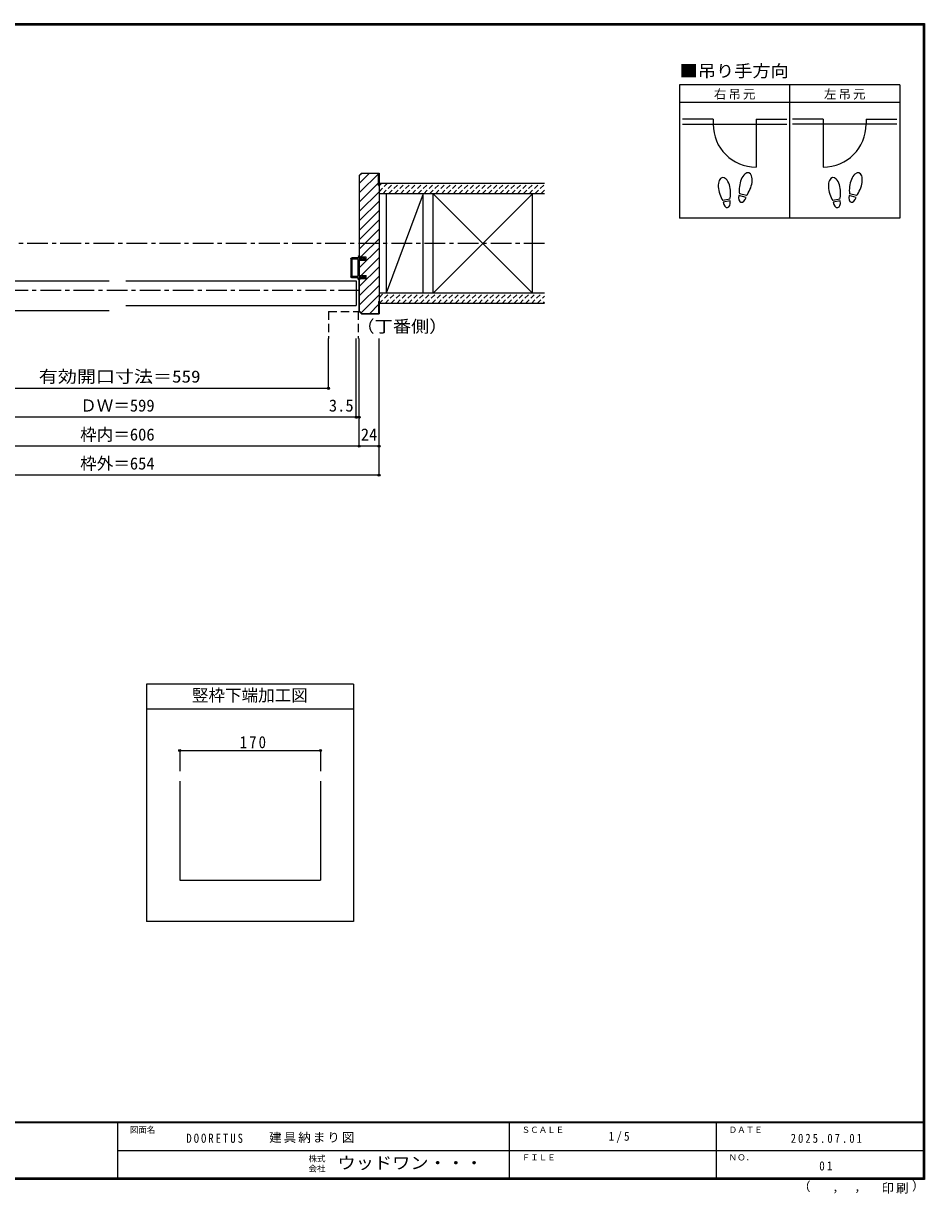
# Model space of a CAD drawing. Units: millimetres at full size, sheet at 1:5; details may follow other scales. Extents: x -973 to 977, y -718 to 696.
# Drawn here: x -112 to 977, y -718 to 696 of the extents above; entities that cross this region are included whole.
import ezdxf
from ezdxf.enums import TextEntityAlignment as Align

# ---------------------------------------------------------------- set-up
doc = ezdxf.new("R2010")
doc.units = ezdxf.units.MM
doc.header["$LTSCALE"] = 5
doc.header["$PDMODE"] = 32
doc.header["$PDSIZE"] = 2.5
for name, pattern in [('CHAIN1', [8, 5, -1, 1, -1]), ('DASHED1', [1.8, 1.2, -0.6]), ('DASHED2', [3, 2, -1])]:
    doc.linetypes.add(name, pattern=pattern)
for name, color, linetype in [('0-0_補助線', 7, 'Continuous'), ('0-1_通り芯', 4, 'CHAIN1'), ('0-3_仕上げ', 7, 'Continuous'), ('0-4_枠', 3, 'Continuous'), ('0-6_扉', 6, 'Continuous'), ('0-8_戸当り', 3, 'Continuous'), ('0-A_文字', 3, 'Continuous'), ('0-B_寸法', 4, 'Continuous'), ('0-C_ハッチ', 4, 'DASHED1'), ('F-0_補助線', 7, 'Continuous'), ('F-1_枠', 6, 'Continuous'), ('F-A_文字', 7, 'Continuous')]:
    doc.layers.add(name, color=color, linetype=linetype)
doc.styles.add('ＭＳ ゴシック', font='')
doc.styles.get('ＭＳ ゴシック').set_extended_font_data('MS Gothic')

# ---------------------------------------------------------------- blocks, each defined once
blk = doc.blocks.new('01')
at = {"layer": '0-0_補助線'}
for p, q in [((-14.5, 0.346), (-14.5, -0.449)), ((-14.3, 0.346), (-14.3, -0.449)), ((-12.045, -0.049), (-14.178, 0.444)), ((-12, 0.146), (-14.133, 0.639)), ((-11.475, 5.146), (-12.298, 4.504)), ((-12.175, 4.146), (-11.475, 4.146)), ((-12.045, -0.049), (-11.993, 0.145)), ((-11.475, 0.146), (-12, 0.146)), ((-11.475, 7.146), (-11.475, 5.146)), ((-11.475, 4.146), (-11.475, 0.146)), ((-10.68, 7.55), (-9.257, 6.508)), ((-9.375, 6.146), (-10.075, 6.146)), ((-10.075, 3.146), (-10.075, 6.146)), ((-10.075, 3.146), (-9.252, 2.504)), ((-9.375, 2.146), (-10.075, 2.146)), ((-10.075, 0.146), (-10.075, 2.146)), ((-10.075, 0.146), (10.075, 0.146)), ((10.075, 3.146), (9.252, 2.504)), ((10.68, 7.55), (9.257, 6.508)), ((9.375, 6.146), (10.075, 6.146)), ((9.375, 2.146), (10.075, 2.146)), ((10.075, 3.146), (10.075, 6.146)), ((10.075, 0.146), (10.075, 2.146)), ((11.475, 7.146), (11.475, 5.146)), ((11.475, 5.146), (12.298, 4.504)), ((12.175, 4.146), (11.475, 4.146)), ((11.475, 4.146), (11.475, 0.146)), ((11.475, 0.146), (12, 0.146)), ((12.045, -0.049), (11.993, 0.145)), ((12, 0.146), (14.133, 0.639)), ((12.045, -0.049), (14.178, 0.444)), ((14.3, 0.346), (14.3, -0.449)), ((14.5, 0.346), (14.5, -0.449)), ((-14.265, -0.741), (-12.235, -1.196)), ((-14.222, -0.546), (-12.191, -1.001)), ((-12, -1.488), (-12, -8.854)), ((-11.8, -1.488), (-11.8, -8.854)), ((-11, -9.654), (11, -9.654)), ((11, -9.854), (-11, -9.854)), ((-10.6, -1.554), (-10.6, -8.154)), ((-10.3, -1.254), (10.3, -1.254)), ((-10.3, -8.454), (10.3, -8.454)), ((10.6, -1.554), (10.6, -8.154)), ((11.8, -1.488), (11.8, -8.854)), ((12, -1.488), (12, -8.854)), ((14.222, -0.546), (12.191, -1.001)), ((14.265, -0.741), (12.235, -1.196))]:
    blk.add_line(p, q, dxfattribs=at)
for centre, radius, start, end in [((-14.2, 0.346), 0.3, 77.00048, 180), ((-14.2, 0.346), 0.1, 77.00048, 180), ((-12.175, 4.346), 0.2, 127.96957, 270), ((-10.975, 7.146), 0.5, 53.78053, 180), ((-9.375, 6.346), 0.2, 270, 53.78053), ((-9.375, 2.346), 0.2, 270, 52.03043), ((9.375, 6.346), 0.2, 126.21947, 270), ((9.375, 2.346), 0.2, 127.96957, 270), ((10.975, 7.146), 0.5, 0, 126.21947), ((12.175, 4.346), 0.2, 270, 52.03043), ((14.2, 0.346), 0.3, 0, 102.99952), ((14.2, 0.346), 0.1, 0, 102.99952), ((-14.2, -0.449), 0.3, 180, 257.3929), ((-14.2, -0.449), 0.1, 180, 257.3929), ((-12.3, -1.488), 0.3, 0, 76.0718), ((-12.3, -1.488), 0.5, 0, 76.0718), ((-11, -8.854), 1, 180, 270), ((-11, -8.854), 0.8, 180, 270), ((-10.3, -1.554), 0.3, 90, 180), ((-10.3, -8.154), 0.3, 180, 270), ((10.3, -1.554), 0.3, 0, 90), ((10.3, -8.154), 0.3, 270, 0), ((11, -8.854), 1, 270, 0), ((11, -8.854), 0.8, 270, 0), ((12.3, -1.488), 0.5, 103.9282, 180), ((12.3, -1.488), 0.3, 103.9282, 180), ((14.2, -0.449), 0.1, 282.6071, 0), ((14.2, -0.449), 0.3, 282.6071, 0)]:
    blk.add_arc(centre, radius, start, end, dxfattribs=at)

msp = doc.modelspace()

# ---------------------------------------------------------------- linework, layer by layer
at = {"layer": '0-0_補助線', "color": 4}
for p, q in [((76.869, -182.5), (246.869, -182.5)), ((76.869, -182.5), (76.869, -207.5)), ((246.869, -182.5), (246.869, -207.5))]:
    msp.add_line(p, q, dxfattribs=at)
at = {"layer": '0-0_補助線'}
for p in [(76.869, -182.5), (246.869, -182.5)]:
    msp.add_point(p, dxfattribs=at)
at = {"layer": '0-1_通り芯'}
for p, q in [((517.653, 430), (-517.347, 430)), ((293.653, 373), (-293.347, 373))]:
    msp.add_line(p, q, dxfattribs=at)
at = {"layer": '0-3_仕上げ', "color": 2}
for p, q in [((517.653, 502.5), (317.653, 502.5)), ((517.653, 490), (317.653, 490)), ((517.653, 370), (317.653, 370)), ((517.653, 357.5), (317.653, 357.5))]:
    msp.add_line(p, q, dxfattribs=at)
at = {"layer": '0-3_仕上げ', "color": 3}
for p, q in [((326.153, 490), (326.153, 370)), ((371.153, 370), (371.153, 490)), ((383.037, 370), (383.037, 490)), ((503.037, 370), (503.037, 490))]:
    msp.add_line(p, q, dxfattribs=at)
at = {"layer": '0-3_仕上げ'}
for p, q in [((371.153, 490), (326.153, 370)), ((383.037, 370), (503.037, 490)), ((383.037, 490), (503.037, 370))]:
    msp.add_line(p, q, dxfattribs=at)
at = {"layer": '0-4_枠'}
for p, q in [((296.481, 515), (293.653, 512.172)), ((293.653, 512.172), (293.653, 413.5)), ((296.689, 514.5), (294.153, 511.964)), ((294.153, 413.5), (294.153, 511.964)), ((296.481, 515), (317.653, 515)), ((317.153, 514.5), (296.689, 514.5)), ((317.153, 500), (317.153, 514.5)), ((317.653, 515), (317.653, 345)), ((317.153, 500), (317.653, 500)), ((293.653, 391.2), (293.653, 409.8)), ((293.653, 409.8), (302.153, 409.8)), ((294.153, 391.2), (294.153, 409.8)), ((293.653, 391.2), (302.153, 391.2)), ((293.653, 387.5), (302.153, 387.5)), ((293.653, 347.828), (293.653, 387.5)), ((294.153, 348.036), (294.153, 387.5)), ((302.153, 387.5), (302.153, 391.2)), ((317.153, 360), (317.153, 345.5)), ((317.153, 360), (317.653, 360)), ((296.481, 345), (293.653, 347.828)), ((296.689, 345.5), (294.153, 348.036)), ((296.481, 345), (317.653, 345)), ((296.689, 345.5), (317.153, 345.5)), ((76.869, -219.432), (76.869, -339.007)), ((246.869, -219.432), (246.869, -339.007)), ((76.869, -339.007), (246.869, -339.007))]:
    msp.add_line(p, q, dxfattribs=at)
msp.add_lwpolyline([(302.153, 409.8), (302.153, 413.5), (293.653, 413.5)], dxfattribs=at)
at = {"layer": '0-6_扉'}
for p, q in [((-289.847, 385), (-8.347, 385)), ((11.653, 385), (290.153, 385)), ((290.153, 385), (290.153, 355)), ((11.653, 355), (290.153, 355)), ((-289.847, 349), (-8.347, 349))]:
    msp.add_line(p, q, dxfattribs=at)
at = {"layer": '0-8_戸当り', "color": 2}
for p, q in [((721.239, 580.308), (684.139, 580.308)), ((721.239, 580.308), (721.239, 574.008)), ((773.039, 580.308), (810.139, 580.308)), ((773.039, 580.308), (773.039, 522.208)), ((854.239, 580.308), (817.139, 580.308)), ((854.239, 580.308), (854.239, 522.208)), ((906.039, 580.308), (943.139, 580.308)), ((906.039, 580.308), (906.039, 574.008)), ((684.139, 574.008), (810.139, 574.008)), ((943.139, 574.008), (817.139, 574.008))]:
    msp.add_line(p, q, dxfattribs=at)
at = {"layer": '0-8_戸当り'}
for p, q in [((741.457, 483.378), (732.811, 481.853)), ((741.822, 481.31), (733.175, 479.785)), ((760.924, 485.706), (752.444, 487.978)), ((761.468, 487.735), (752.987, 490.007)), ((874.457, 483.378), (865.811, 481.853)), ((874.822, 481.31), (866.175, 479.785)), ((893.924, 485.706), (885.444, 487.978)), ((894.468, 487.735), (885.987, 490.007))]:
    msp.add_line(p, q, dxfattribs=at)
at = {"layer": '0-8_戸当り', "color": 2}
for centre, start, end in [((773.039, 574.008), 180, 270), ((854.239, 574.008), 270, 0)]:
    msp.add_arc(centre, 51.8, start, end, dxfattribs=at)
at = {"layer": '0-8_戸当り'}
for centre, major_axis, ratio, start_param, end_param in [((734.795, 495.877), (-2.445, 13.867), 0.5, 4.34059143, 8.22577918), ((760.713, 501.878), (3.644, 13.601), 0.5, 4.34059143, 8.22577918), ((867.795, 495.877), (-2.445, 13.867), 0.5, 4.34059143, 8.22577918), ((893.713, 501.878), (3.644, 13.601), 0.5, 4.34059143, 8.22577918), ((760.609, 501.489), (4.416, 16.48), 0.4, 1.85063327, 2.44287679), ((760.609, 501.489), (4.416, 16.48), 0.4, 3.84030852, 4.43255203), ((893.609, 501.489), (4.416, 16.48), 0.4, 1.85063327, 2.44287679), ((893.609, 501.489), (4.416, 16.48), 0.4, 3.84030852, 4.43255203), ((734.865, 495.481), (-2.963, 16.802), 0.4, 1.85063327, 2.44287679), ((737.498, 480.548), (-1.27, 7.205), 0.6, 1.57079633, 4.71238898), ((734.865, 495.481), (-2.963, 16.802), 0.4, 3.84030852, 4.43255203), ((756.684, 486.842), (1.894, 7.067), 0.6, 1.57079633, 4.71238898), ((867.865, 495.481), (-2.963, 16.802), 0.4, 1.85063327, 2.44287679), ((870.498, 480.548), (-1.27, 7.205), 0.6, 1.57079633, 4.71238898), ((867.865, 495.481), (-2.963, 16.802), 0.4, 3.84030852, 4.43255203), ((889.684, 486.842), (1.894, 7.067), 0.6, 1.57079633, 4.71238898)]:
    msp.add_ellipse(centre, major_axis=major_axis, ratio=ratio, start_param=start_param, end_param=end_param, dxfattribs=at)
at = {"layer": '0-A_文字'}
for p, q in [((680.639, 621.667), (680.639, 460.667)), ((946.639, 621.667), (680.639, 621.667)), ((813.639, 621.667), (813.639, 460.667)), ((680.639, 600.667), (946.639, 600.667)), ((36.653, -102.5), (36.653, -389.007)), ((286.653, -102.5), (36.653, -102.5)), ((286.653, -102.5), (286.653, -389.007)), ((286.653, -132.5), (36.653, -132.5)), ((286.653, -389.007), (36.653, -389.007))]:
    msp.add_line(p, q, dxfattribs=at)
msp.add_lwpolyline([(946.639, 621.667), (946.639, 460.667), (680.639, 460.667)], dxfattribs=at)
at = {"layer": '0-B_寸法', "color": 3}
for p, q in [((293.653, 391.2), (293.653, 409.8)), ((293.653, 409.8), (302.153, 409.8)), ((293.653, 391.2), (293.653, 409.8)), ((293.653, 409.8), (302.153, 409.8)), ((294.153, 391.2), (294.153, 409.8)), ((294.153, 391.2), (294.153, 409.8)), ((293.653, 391.2), (302.153, 391.2)), ((293.653, 391.2), (302.153, 391.2)), ((293.653, 387.5), (302.153, 387.5)), ((293.653, 387.5), (302.153, 387.5)), ((302.153, 387.5), (302.153, 391.2)), ((302.153, 387.5), (302.153, 391.2))]:
    msp.add_line(p, q, dxfattribs=at)
at = {"layer": '0-B_寸法', "color": 6, "linetype": 'DASHED2'}
msp.add_line((256.553, 347.9), (256.553, 315), dxfattribs=at)
at = {"layer": '0-B_寸法'}
for p, q in [((256.553, 255), (256.553, 315)), ((290.153, 220), (290.153, 315)), ((293.653, 185), (293.653, 315)), ((317.653, 150), (317.653, 315)), ((-283.347, 255), (256.553, 255)), ((293.653, 220), (-293.347, 220)), ((317.653, 185), (-317.347, 185)), ((317.653, 150), (-317.347, 150))]:
    msp.add_line(p, q, dxfattribs=at)
at = {"layer": '0-B_寸法', "color": 3}
msp.add_lwpolyline([(302.153, 409.8), (302.153, 413.5), (293.653, 413.5)], dxfattribs=at)
msp.add_lwpolyline([(302.153, 409.8), (302.153, 413.5), (293.653, 413.5)], dxfattribs=at)
at = {"layer": '0-B_寸法', "color": 6, "linetype": 'DASHED2'}
msp.add_lwpolyline([(256.553, 347.9), (292.553, 347.9), (292.553, 315)], dxfattribs=at)
at = {"layer": '0-B_寸法', "color": 7}
for p in [(256.553, 255), (290.153, 220), (293.653, 220), (293.653, 185), (317.653, 185), (317.653, 150)]:
    msp.add_point(p, dxfattribs=at)
at = {"layer": '0-C_ハッチ', "linetype": 'Continuous'}
for p, q in [((317.653, 514.98), (294.153, 491.48)), ((305.859, 514.5), (294.153, 502.794)), ((317.153, 503.167), (294.153, 480.166)), ((317.653, 492.353), (294.153, 468.853)), ((317.653, 481.039), (294.153, 457.539)), ((317.653, 469.725), (294.153, 446.225)), ((317.653, 458.412), (294.153, 434.912)), ((317.653, 447.098), (294.153, 423.598)), ((317.653, 424.47), (294.153, 400.97)), ((317.653, 435.784), (297.669, 415.8)), ((297.669, 415.8), (295.369, 413.5)), ((317.653, 413.157), (297.996, 393.5)), ((317.653, 401.843), (294.153, 378.343)), ((317.653, 390.529), (294.153, 367.029)), ((297.996, 393.5), (295.877, 391.381)), ((317.653, 379.216), (294.153, 355.716)), ((317.653, 367.902), (295.97, 346.219)), ((317.153, 356.088), (306.565, 345.5))]:
    msp.add_line(p, q, dxfattribs=at)
at = {"layer": '0-C_ハッチ'}
for p, q in [((317.653, 499.601), (320.552, 502.5)), ((317.653, 492.53), (327.623, 502.5)), ((322.194, 490), (334.694, 502.5)), ((329.265, 490), (341.765, 502.5)), ((336.336, 490), (348.836, 502.5)), ((343.408, 490), (355.908, 502.5)), ((350.479, 490), (362.979, 502.5)), ((357.55, 490), (370.05, 502.5)), ((364.621, 490), (377.121, 502.5)), ((371.692, 490), (384.192, 502.5)), ((378.763, 490), (391.263, 502.5)), ((385.834, 490), (398.334, 502.5)), ((392.905, 490), (405.405, 502.5)), ((399.976, 490), (410.818, 500.841)), ((407.047, 490), (419.547, 502.5)), ((414.118, 490), (426.618, 502.5)), ((421.189, 490), (433.689, 502.5)), ((428.26, 490), (440.76, 502.5)), ((435.331, 490), (447.831, 502.5)), ((442.402, 490), (454.902, 502.5)), ((449.474, 490), (461.974, 502.5)), ((456.545, 490), (469.045, 502.5)), ((463.616, 490), (476.116, 502.5)), ((470.687, 490), (483.187, 502.5)), ((477.758, 490), (490.258, 502.5)), ((484.829, 490), (497.329, 502.5)), ((491.9, 490), (504.4, 502.5)), ((498.971, 490), (511.471, 502.5)), ((506.042, 490), (517.653, 501.611)), ((513.113, 490), (517.653, 494.54)), ((317.653, 364.393), (323.26, 370)), ((317.742, 357.411), (330.331, 370)), ((324.902, 357.5), (337.402, 370)), ((331.974, 357.5), (344.474, 370)), ((339.045, 357.5), (351.545, 370)), ((346.116, 357.5), (358.616, 370)), ((353.187, 357.5), (365.687, 370)), ((360.258, 357.5), (372.758, 370)), ((367.329, 357.5), (379.829, 370)), ((374.4, 357.5), (386.9, 370)), ((381.471, 357.5), (393.971, 370)), ((388.542, 357.5), (401.042, 370)), ((395.613, 357.5), (408.113, 370)), ((402.684, 357.5), (415.184, 370)), ((409.755, 357.5), (422.255, 370)), ((416.826, 357.5), (429.326, 370)), ((423.897, 357.5), (436.397, 370)), ((430.969, 357.5), (443.469, 370)), ((438.04, 357.5), (450.54, 370)), ((445.111, 357.5), (457.611, 370)), ((452.182, 357.5), (464.682, 370)), ((459.253, 357.5), (471.753, 370)), ((466.324, 357.5), (478.824, 370)), ((473.395, 357.5), (485.895, 370)), ((480.466, 357.5), (492.966, 370)), ((487.537, 357.5), (500.037, 370)), ((494.608, 357.5), (507.108, 370)), ((501.679, 357.5), (514.179, 370)), ((508.75, 357.5), (517.653, 366.403)), ((515.821, 357.5), (517.653, 359.332))]:
    msp.add_line(p, q, dxfattribs=at)
at = {"layer": 'F-1_枠'}
for p, q in [((-973.347, 695.833), (976.653, 695.833)), ((-973.347, 695), (976.653, 695)), ((-973.347, 694.167), (976.653, 694.167)), ((974.986, 695.833), (974.986, -700.833)), ((975.82, 695.833), (975.82, -700.833)), ((976.653, 695.833), (976.653, -700.833)), ((976.653, -631.667), (-973.347, -631.667)), ((976.653, -632.5), (-973.347, -632.5)), ((1.653, -632.5), (1.653, -699.167)), ((474.986, -632.5), (474.986, -699.167)), ((724.986, -632.5), (724.986, -699.167)), ((1.653, -665.833), (974.986, -665.834)), ((976.653, -699.167), (-973.347, -699.167)), ((976.653, -700), (-973.347, -700)), ((976.653, -700.833), (-973.347, -700.833))]:
    msp.add_line(p, q, dxfattribs=at)

# ---------------------------------------------------------------- block references
at = {"layer": '0-B_寸法', "xscale": -1, "rotation": 270}
msp.add_blockref('01', (293.507, 400.5), dxfattribs=at)

# ---------------------------------------------------------------- texts
at = {"layer": '0-0_補助線', "insert": (149.369, -180), "char_height": 14.66, "attachment_point": 7, "style": 'ＭＳ ゴシック'}
msp.add_mtext('\\T1.27;\\W0.9;170', dxfattribs=at)
at = {"layer": '0-A_文字', "color": 7, "style": 'ＭＳ ゴシック', "width": 1.1}
for s, p in [('■吊り手方向', (680.639, 626.667)), ('（丁番側）', (290.335, 318.105))]:
    msp.add_text(s, height=14.66, dxfattribs=at).set_placement(p, align=Align.BOTTOM_LEFT)
at = {"layer": '0-A_文字', "color": 7, "style": 'ＭＳ ゴシック'}
msp.add_text('竪枠下端加工図', height=14.66, dxfattribs=at).set_placement((91.653, -127.5), align=Align.BOTTOM_LEFT)
at = {"layer": '0-A_文字', "color": 7, "char_height": 11, "attachment_point": 7, "style": 'ＭＳ ゴシック'}
for s, insert in [('\\T1.17;右吊元', (722.139, 603.667)), ('\\T1.17;左吊元', (855.139, 603.667))]:
    msp.add_mtext(s, dxfattribs=dict(at, insert=insert))
at = {"layer": '0-B_寸法', "color": 7, "style": 'ＭＳ ゴシック', "width": 1.15}
msp.add_text('有効開口寸法＝559', height=14.66, dxfattribs=at).set_placement((-93.347, 257.5), align=Align.BOTTOM_LEFT)
at = {"layer": '0-B_寸法', "color": 7, "style": 'ＭＳ ゴシック'}
for s, p in [('ＤＷ＝599', (-43.347, 222.5)), ('3.5', (257.038, 222.5)), ('枠内＝606', (-43.347, 187.5)), ('24', (295.653, 187.5)), ('枠外＝654', (-43.347, 152.5))]:
    msp.add_text(s, height=14.66, dxfattribs=at).set_placement(p, align=Align.BOTTOM_LEFT)
at = {"layer": 'F-0_補助線', "char_height": 11, "attachment_point": 7, "style": 'ＭＳ ゴシック'}
for s, insert in [('\\T1.39;\\W0.85;DOORETUS', (84.986, -656.667)), ('\\T1.17;建具納まり図', (184.986, -656.667))]:
    msp.add_mtext(s, dxfattribs=dict(at, insert=insert))
at = {"layer": 'F-A_文字', "style": 'ＭＳ ゴシック'}
for s, height, p in [('図面名', 7.331, (16.653, -646.667)), ('ＳＣＡＬＥ', 7.331, (489.986, -646.667)), ('ＤＡＴＥ', 7.331, (739.986, -646.667)), ('株式', 7.331, (232.486, -681.5)), ('ＦＩＬＥ', 7.331, (489.986, -680)), ('ＮＯ．', 7.331, (739.986, -680.001)), ('会社', 7.331, (232.486, -693.5)), ('（', 11, (823.992, -718.052)), ('）', 11, (961.387, -717.355)), (',', 11, (865.199, -718.052)), (',', 11, (891.686, -717.588))]:
    msp.add_text(s, height=height, dxfattribs=at).set_placement(p, align=Align.BOTTOM_LEFT)
at = {"layer": 'F-A_文字', "style": 'ＭＳ ゴシック', "width": 1.1}
msp.add_text('ウッドワン・・・', height=14.66, dxfattribs=at).set_placement((267.486, -692.5), align=Align.BOTTOM_LEFT)
at = {"layer": 'F-A_文字', "char_height": 11, "attachment_point": 7, "style": 'ＭＳ ゴシック'}
for s, insert in [('\\T1.38;\\W0.9;1/5', (594.986, -656.667)), ('\\T1.39;\\W0.85;2025.07.01', (814.986, -656.667)), ('\\T1.36;\\W0.9;01', (849.361, -690.001)), ('\\T1.17;印刷', (924.678, -717.82))]:
    msp.add_mtext(s, dxfattribs=dict(at, insert=insert))

doc.saveas('drawing.dxf')
